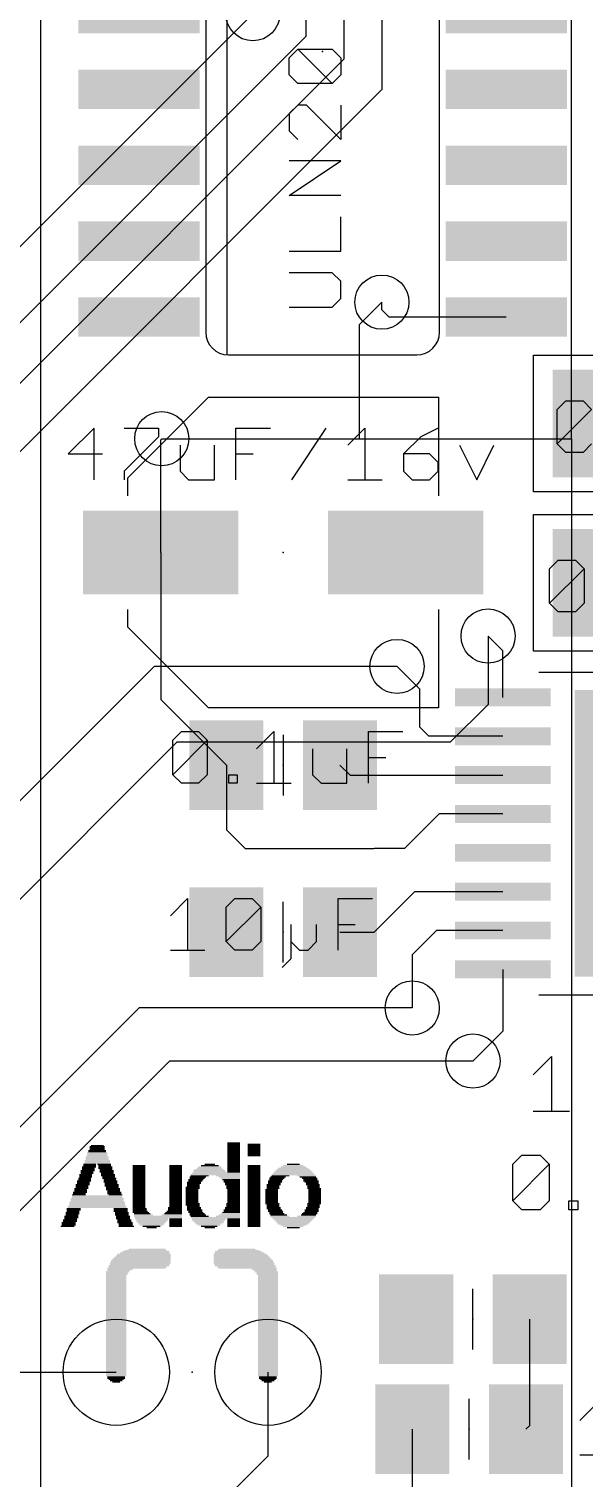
# Model space of a CAD drawing. Extents: x -40.8 to 40.8, y -42.1 to 43.9.
# Drawn here: x 15.3 to 24.59, y -10.66 to 13.59 of the extents above; entities that cross this region are included whole.
import ezdxf

# ---------------------------------------------------------------- set-up
doc = ezdxf.new("R2010")
doc.units = 0
for name, color, linetype in [('1', 22, 'CONTINUOUS'), ('16', 5, 'CONTINUOUS'), ('17', 82, 'CONTINUOUS'), ('18', 82, 'CONTINUOUS'), ('200', 2, 'CONTINUOUS'), ('21', 2, 'CONTINUOUS'), ('23', 2, 'CONTINUOUS'), ('27', 253, 'CONTINUOUS')]:
    doc.layers.add(name, color=color, linetype=linetype)

# ---------------------------------------------------------------- blocks, each defined once
blk = doc.blocks.new('RECT')
blk.add_solid([(-0.5, -0.5), (0.5, -0.5), (-0.5, 0.5), (0.5, 0.5)])
blk = doc.blocks.new('ROUNDP')
blk.add_circle((0, 0), 0.5)
blk = doc.blocks.new('ROUNDV')
blk.add_circle((0, 0), 0.5)

msp = doc.modelspace()

# ---------------------------------------------------------------- linework, layer by layer
at = {"layer": '1'}
for p, q in [((21.209, 8.89), (21.209, 9.017)), ((21.3315, 8.7675), (21.209, 8.89)), ((23.2908, 8.7675), (21.3315, 8.7675)), ((17.508, 6.713), (17.526, 6.731)), ((17.508, 4.826), (17.508, 6.713)), ((17.508, 4.826), (17.508, 2.37)), ((23.235, 3.181), (22.987, 3.429)), ((23.235, 2.402), (23.235, 3.181)), ((21.844, 2.54), (21.463, 2.921)), ((21.844, 1.905), (21.844, 2.54)), ((17.508, 2.37), (18.608, 1.27)), ((21.997, 1.752), (21.844, 1.905)), ((23.235, 1.752), (21.997, 1.752)), ((18.608, 1.27), (18.608, 0.188)), ((20.508, 1.27), (20.676, 1.102)), ((20.676, 1.102), (23.235, 1.102)), ((22.169, 0.452), (21.59, -0.127)), ((23.235, 0.452), (22.169, 0.452)), ((18.608, 0.188), (18.923, -0.127)), ((18.923, -0.127), (21.082, -0.127)), ((21.59, -0.127), (21.082, -0.127)), ((21.082, -1.524), (21.758, -0.848)), ((21.758, -0.848), (23.235, -0.848)), ((20.508, -1.524), (21.082, -1.524)), ((22.124, -1.498), (21.717, -1.905)), ((23.235, -1.498), (22.124, -1.498)), ((21.717, -1.905), (21.717, -2.794)), ((23.235, -2.148), (23.235, -3.181)), ((23.235, -3.181), (22.733, -3.683)), ((23.683, -9.779), (23.683, -8.001)), ((13.589, -8.89), (16.764, -8.89)), ((19.304, -10.287), (19.304, -8.89)), ((21.7195, -12.1125), (21.7195, -9.8425)), ((23.6195, -9.8425), (23.683, -9.779)), ((17.9865, -11.6045), (19.304, -10.287))]:
    msp.add_line(p, q, dxfattribs=at)
at = {"layer": '16'}
for p, q in [((24.384, 6.731), (24.384, 16.256)), ((21.209, 15.875), (21.209, 12.573)), ((20.574, 15.24), (20.574, 13.081)), ((19.939, 14.478), (19.939, 13.462)), ((19.05, 13.843), (8.509, 3.302)), ((9.017, 2.54), (19.939, 13.462)), ((9.525, 2.032), (20.574, 13.081)), ((10.033, 1.397), (21.209, 12.573)), ((21.209, 9.017), (20.828, 8.636)), ((20.828, 8.636), (20.828, 6.731)), ((17.526, 6.731), (20.828, 6.731)), ((20.828, 6.731), (24.384, 6.731)), ((24.384, 6.731), (24.384, -14.097)), ((22.987, 3.429), (22.987, 2.286)), ((17.399, 2.921), (12.954, -1.524)), ((21.463, 2.921), (17.399, 2.921)), ((22.987, 2.286), (22.352, 1.651)), ((17.78, 1.651), (13.462, -2.667)), ((22.352, 1.651), (17.78, 1.651)), ((17.145, -2.794), (14.097, -5.842)), ((21.717, -2.794), (17.145, -2.794)), ((17.653, -3.683), (14.732, -6.604)), ((22.733, -3.683), (17.653, -3.683))]:
    msp.add_line(p, q, dxfattribs=at)
at = {"layer": '21'}
for p, q in [((15.494, 20.32), (15.494, -17.78)), ((18.6172, 18.2925), (18.6172, 8.1325)), ((18.2616, 17.9115), (18.2616, 8.5135)), ((22.1732, 8.5135), (22.1732, 17.9115)), ((18.6426, 8.1325), (21.7922, 8.1325)), ((23.749, 8.128), (28.321, 8.128)), ((23.749, 5.842), (23.749, 8.128)), ((16.958, 6.076), (18.308, 7.426)), ((18.308, 7.426), (22.158, 7.426)), ((22.158, 7.426), (22.158, 5.776)), ((16.958, 5.776), (16.958, 6.076)), ((28.321, 5.842), (23.749, 5.842)), ((23.749, 5.461), (28.321, 5.461)), ((23.749, 3.175), (23.749, 5.461)), ((16.958, 3.576), (16.958, 3.876)), ((22.158, 3.876), (22.158, 2.226)), ((18.308, 2.226), (16.958, 3.576)), ((28.321, 3.175), (23.749, 3.175)), ((23.835, 2.827), (28.235, 2.827)), ((22.158, 2.226), (18.308, 2.226)), ((19.558, 1.778), (19.558, 0.762)), ((19.558, -2.032), (19.558, -1.016)), ((23.835, -2.573), (28.235, -2.573)), ((22.733, -8.509), (22.733, -7.493)), ((22.6695, -10.3505), (22.6695, -9.3345))]:
    msp.add_line(p, q, dxfattribs=at)
for centre, start, end in [((18.6426, 8.5135), 180, 270), ((21.7922, 8.5135), 270, 0)]:
    msp.add_arc(centre, 0.381, start, end, dxfattribs=at)
at = {"layer": '23'}
for p in [(20.2174, 13.2125), (19.558, 4.826), (19.558, 1.27), (19.558, -1.524), (22.733, -8.001), (18.034, -8.89), (22.6695, -9.8425)]:
    msp.add_point(p, dxfattribs=at)
at = {"layer": '27'}
for p, q in [((19.6579, 13.1073), (19.802, 13.2513)), ((19.6579, 12.8192), (19.6579, 13.1073)), ((19.802, 13.2513), (20.3782, 13.2513)), ((20.3782, 12.6751), (19.802, 13.2513)), ((20.3782, 13.2513), (20.5222, 13.1073)), ((20.5222, 13.1073), (20.5222, 12.8192)), ((19.802, 12.6751), (19.6579, 12.8192)), ((20.3782, 12.6751), (19.802, 12.6751)), ((20.5222, 12.8192), (20.3782, 12.6751)), ((19.802, 12.3158), (19.6579, 12.1718)), ((19.6579, 12.1718), (19.6579, 11.8837)), ((19.946, 12.3158), (19.802, 12.3158)), ((20.5222, 11.7396), (19.946, 12.3158)), ((20.5222, 12.3158), (20.5222, 11.7396)), ((19.6579, 11.8837), (19.802, 11.7396)), ((19.6579, 10.8041), (20.5222, 11.3803)), ((20.5222, 11.3803), (19.6579, 11.3803)), ((20.5222, 10.8041), (19.6579, 10.8041)), ((20.5222, 9.8686), (20.5222, 10.4448)), ((19.6579, 9.8686), (20.5222, 9.8686)), ((20.3782, 9.5093), (19.6579, 9.5093)), ((20.5222, 9.3652), (20.3782, 9.5093)), ((20.5222, 9.0771), (20.5222, 9.3652)), ((20.3782, 8.933), (20.5222, 9.0771)), ((19.6579, 8.933), (20.3782, 8.933)), ((24.1427, 7.2227), (24.2868, 7.3667)), ((24.2868, 7.3667), (24.5749, 7.3667)), ((24.5749, 7.3667), (24.7189, 7.2227)), ((24.1427, 6.6465), (24.1427, 7.2227)), ((24.1427, 6.6465), (24.7189, 7.2227)), ((16.3922, 6.9095), (15.96, 6.4774)), ((16.3922, 6.0452), (16.3922, 6.9095)), ((16.8956, 6.9095), (17.4718, 6.9095)), ((17.4718, 6.9095), (17.4718, 6.7655)), ((18.7666, 6.0452), (18.7666, 6.9095)), ((18.7666, 6.9095), (19.3428, 6.9095)), ((19.7021, 6.0452), (20.2783, 6.9095)), ((20.6376, 6.6214), (20.9258, 6.9095)), ((20.9258, 6.9095), (20.9258, 6.0452)), ((22.1494, 6.9095), (21.8613, 6.7655)), ((17.4718, 6.7655), (16.8956, 6.1893)), ((17.8311, 6.6214), (17.8311, 6.1893)), ((18.4073, 6.0452), (18.4073, 6.6214)), ((21.8613, 6.7655), (21.5732, 6.4774)), ((22.5087, 6.6214), (22.7968, 6.0452)), ((22.7968, 6.0452), (23.0849, 6.6214)), ((24.2868, 6.5024), (24.1427, 6.6465)), ((24.7189, 6.6465), (24.5749, 6.5024)), ((15.96, 6.4774), (16.5363, 6.4774)), ((18.7666, 6.4774), (19.0547, 6.4774)), ((21.5732, 6.4774), (21.5732, 6.1893)), ((22.0053, 6.4774), (21.5732, 6.4774)), ((22.1494, 6.3333), (22.0053, 6.4774)), ((22.1494, 6.1893), (22.1494, 6.3333)), ((24.5749, 6.5024), (24.2868, 6.5024)), ((16.8956, 6.1893), (16.8956, 6.0452)), ((17.8311, 6.1893), (17.9751, 6.0452)), ((21.5732, 6.1893), (21.7172, 6.0452)), ((22.0053, 6.0452), (22.1494, 6.1893)), ((17.9751, 6.0452), (18.4073, 6.0452)), ((20.6376, 6.0452), (21.2139, 6.0452)), ((21.7172, 6.0452), (22.0053, 6.0452)), ((24.0157, 4.5557), (24.1598, 4.6997)), ((24.1598, 4.6997), (24.4479, 4.6997)), ((24.4479, 4.6997), (24.5919, 4.5557)), ((24.0157, 3.9795), (24.0157, 4.5557)), ((24.0157, 3.9795), (24.5919, 4.5557)), ((24.5919, 4.5557), (24.5919, 3.9795)), ((24.1598, 3.8354), (24.0157, 3.9795)), ((24.5919, 3.9795), (24.4479, 3.8354)), ((24.4479, 3.8354), (24.1598, 3.8354)), ((17.7104, 1.6855), (17.8544, 1.8295)), ((17.8544, 1.8295), (18.1425, 1.8295)), ((18.1425, 1.8295), (18.2866, 1.6855)), ((19.1136, 1.5414), (19.4018, 1.8295)), ((19.4018, 1.8295), (19.4018, 0.9652)), ((20.9847, 0.9652), (20.9847, 1.8295)), ((20.9847, 1.8295), (21.5609, 1.8295)), ((17.7104, 1.1093), (17.7104, 1.6855)), ((17.7104, 1.1093), (18.2866, 1.6855)), ((18.2866, 1.6855), (18.2866, 1.1093)), ((20.0492, 1.5414), (20.0492, 1.1093)), ((20.6254, 0.9652), (20.6254, 1.5414)), ((20.9847, 1.3974), (21.2728, 1.3974)), ((17.8544, 0.9652), (17.7104, 1.1093)), ((18.2866, 1.1093), (18.1425, 0.9652)), ((18.6459, 0.9652), (18.6459, 1.1093)), ((18.6459, 1.1093), (18.7899, 1.1093)), ((18.7899, 1.1093), (18.7899, 0.9652)), ((20.0492, 1.1093), (20.1932, 0.9652)), ((18.1425, 0.9652), (17.8544, 0.9652)), ((18.7899, 0.9652), (18.6459, 0.9652)), ((19.1136, 0.9652), (19.6899, 0.9652)), ((20.1932, 0.9652), (20.6254, 0.9652)), ((17.6701, -1.2526), (17.9582, -0.9645)), ((17.9582, -0.9645), (17.9582, -1.8288)), ((18.6056, -1.1085), (18.7497, -0.9645)), ((18.7497, -0.9645), (19.0378, -0.9645)), ((19.0378, -0.9645), (19.1819, -1.1085)), ((20.4767, -1.8288), (20.4767, -0.9645)), ((20.4767, -0.9645), (21.0529, -0.9645)), ((18.6056, -1.6847), (18.6056, -1.1085)), ((18.6056, -1.6847), (19.1819, -1.1085)), ((19.1819, -1.1085), (19.1819, -1.6847)), ((19.6852, -1.3966), (19.6852, -1.6847)), ((20.1174, -1.6847), (20.1174, -1.3966)), ((20.4767, -1.3966), (20.7648, -1.3966)), ((18.7497, -1.8288), (18.6056, -1.6847)), ((19.1819, -1.6847), (19.0378, -1.8288)), ((19.6852, -1.6847), (19.8293, -1.8288)), ((19.6852, -1.6847), (19.6852, -1.9729)), ((19.9733, -1.8288), (20.1174, -1.6847)), ((17.6701, -1.8288), (18.2463, -1.8288)), ((19.0378, -1.8288), (18.7497, -1.8288)), ((19.8293, -1.8288), (19.9733, -1.8288)), ((19.6852, -1.9729), (19.5412, -2.1169)), ((23.7407, -3.9111), (24.0458, -3.606)), ((24.0458, -3.606), (24.0458, -4.5212)), ((23.7407, -4.5212), (24.3508, -4.5212)), ((23.4, -5.4096), (23.5525, -5.257)), ((23.5525, -5.257), (23.8576, -5.257)), ((23.8576, -5.257), (24.0101, -5.4096)), ((23.4, -6.0197), (23.4, -5.4096)), ((23.4, -6.0197), (24.0101, -5.4096)), ((24.0101, -5.4096), (24.0101, -6.0197)), ((23.5525, -6.1722), (23.4, -6.0197)), ((24.0101, -6.0197), (23.8576, -6.1722)), ((24.3355, -6.1722), (24.3355, -6.0197)), ((24.3355, -6.0197), (24.488, -6.0197)), ((24.488, -6.0197), (24.488, -6.1722)), ((23.8576, -6.1722), (23.5525, -6.1722)), ((24.488, -6.1722), (24.3355, -6.1722)), ((24.5237, -9.6981), (24.8118, -9.41)), ((24.5237, -10.2743), (25.0999, -10.2743))]:
    msp.add_line(p, q, dxfattribs=at)

# ---------------------------------------------------------------- block references
at = {"layer": '1'}
for p, xscale, yscale, rotation in [((17.144, 13.8475), 0.6604, 2.032, 270), ((23.2908, 13.8475), 0.6604, 2.032, 270), ((17.144, 12.5775), 0.6604, 2.032, 270), ((23.2908, 12.5775), 0.6604, 2.032, 270), ((17.144, 11.3075), 0.6604, 2.032, 270), ((23.2908, 11.3075), 0.6604, 2.032, 270), ((17.144, 10.0375), 0.6604, 2.032, 270), ((23.2908, 10.0375), 0.6604, 2.032, 270), ((17.144, 8.7675), 0.6604, 2.032, 270), ((23.2908, 8.7675), 0.6604, 2.032, 270), ((17.508, 4.826), 2.6, 1.4, 180), ((21.608, 4.826), 2.6, 1.4, 180), ((23.235, 2.402), 0.3, 1.6, 90), ((26.035, 0.127), 4.8, 3.2, 90), ((23.235, 1.752), 0.3, 1.6, 90), ((23.235, 1.102), 0.3, 1.6, 90), ((23.235, 0.452), 0.3, 1.6, 90), ((23.235, -0.198), 0.3, 1.6, 90), ((23.235, -0.848), 0.3, 1.6, 90), ((18.608, -1.524), 1.24, 1.5, 180), ((20.508, -1.524), 1.24, 1.5, 180), ((23.235, -1.498), 0.3, 1.6, 90), ((23.235, -2.148), 0.3, 1.6, 90), ((21.783, -8.001), 1.24, 1.5, 180), ((23.683, -8.001), 1.24, 1.5, 180), ((21.7195, -9.8425), 1.24, 1.5, 180), ((23.6195, -9.8425), 1.24, 1.5, 180)]:
    msp.add_blockref('RECT', p, dxfattribs=dict(at, xscale=xscale, yscale=yscale, rotation=rotation))
for p, xscale, yscale in [((24.765, 6.985), 1.4, 1.8), ((24.765, 4.318), 1.4, 1.8), ((18.608, 1.27), 1.24, 1.5), ((20.508, 1.27), 1.24, 1.5)]:
    msp.add_blockref('RECT', p, dxfattribs=dict(at, xscale=xscale, yscale=yscale))
at = {"layer": '17', "xscale": 1.778, "yscale": 1.778, "rotation": 270}
for p in [(16.764, -8.89), (16.764, -8.89), (19.304, -8.89), (19.304, -8.89)]:
    msp.add_blockref('ROUNDP', p, dxfattribs=at)
at = {"layer": '18', "xscale": 0.9064, "yscale": 0.9064}
for p in [(19.05, 13.843), (19.05, 13.843), (21.209, 9.017), (21.209, 9.017), (17.526, 6.731), (17.526, 6.731), (22.987, 3.429), (22.987, 3.429), (21.463, 2.921), (21.463, 2.921), (21.717, -2.794), (21.717, -2.794), (22.733, -3.683), (22.733, -3.683)]:
    msp.add_blockref('ROUNDV', p, dxfattribs=at)
at = {"layer": '200', "yscale": 0.0212}
for p, xscale in [((16.445, -5.0956), 0.2117), ((18.7312, -5.0532), 0.2117), ((18.7312, -5.0744), 0.2117), ((18.7312, -5.0956), 0.2117), ((19.07, -5.0744), 0.2117), ((19.07, -5.0956), 0.2117), ((16.4449, -5.2861), 0.381), ((16.4449, -5.3073), 0.381), ((16.4449, -5.3284), 0.381), ((16.4449, -5.2226), 0.3388), ((16.4449, -5.2438), 0.3388), ((16.4449, -5.2649), 0.3388), ((16.4449, -5.1802), 0.2964), ((16.4449, -5.2014), 0.2964), ((16.4449, -5.1167), 0.254), ((16.4449, -5.1379), 0.254), ((16.4449, -5.1591), 0.254), ((18.7312, -5.1167), 0.2117), ((18.7312, -5.1379), 0.2117), ((18.7312, -5.1591), 0.2117), ((18.7312, -5.1802), 0.2117), ((18.7312, -5.2014), 0.2117), ((18.7312, -5.2226), 0.2117), ((18.7312, -5.2438), 0.2117), ((18.7312, -5.2649), 0.2117), ((18.7312, -5.2861), 0.2117), ((18.7312, -5.3073), 0.2117), ((18.7312, -5.3284), 0.2117), ((19.07, -5.1167), 0.2117), ((19.07, -5.1379), 0.2117), ((19.07, -5.1591), 0.2117), ((19.07, -5.1802), 0.2117), ((19.07, -5.2014), 0.2117), ((19.07, -5.2226), 0.2117), ((19.07, -5.2438), 0.2117), ((19.07, -5.2649), 0.2117), ((16.2544, -5.5825), 0.2117), ((16.2861, -5.519), 0.2329), ((16.2755, -5.5401), 0.2117), ((16.2755, -5.5613), 0.2117), ((16.3073, -5.4555), 0.2328), ((16.2967, -5.4766), 0.2117), ((16.2967, -5.4978), 0.2117), ((16.3178, -5.4131), 0.2117), ((16.3178, -5.4343), 0.2117), ((16.4449, -5.3496), 0.4234), ((16.4449, -5.3708), 0.4234), ((16.4449, -5.3919), 0.4234), ((16.5614, -5.4131), 0.2329), ((16.572, -5.4343), 0.2117), ((16.5825, -5.4555), 0.2328), ((16.5825, -5.4766), 0.2328), ((16.5931, -5.4978), 0.2117), ((16.6037, -5.519), 0.2329), ((16.6037, -5.5401), 0.2329), ((16.6143, -5.5613), 0.2117), ((16.6249, -5.5825), 0.2329), ((17.1436, -5.4343), 0.2117), ((17.1436, -5.4555), 0.2117), ((17.1436, -5.4766), 0.2117), ((17.1436, -5.4978), 0.2117), ((17.1436, -5.519), 0.2117), ((17.1436, -5.5401), 0.2117), ((17.1436, -5.5613), 0.2117), ((17.1436, -5.5825), 0.2117), ((17.7575, -5.4343), 0.2117), ((17.7575, -5.4555), 0.2117), ((17.7575, -5.4766), 0.2117), ((17.7575, -5.4978), 0.2117), ((17.7575, -5.519), 0.2117), ((17.7575, -5.5401), 0.2117), ((17.7575, -5.5613), 0.2117), ((17.7575, -5.5825), 0.2117), ((18.4243, -5.5825), 0.8256), ((18.4349, -5.5613), 0.8044), ((18.329, -5.5401), 0.5504), ((18.3185, -5.519), 0.5293), ((18.3185, -5.4978), 0.4869), ((18.329, -5.4766), 0.4234), ((18.3291, -5.4555), 0.3811), ((18.329, -5.4343), 0.2964), ((18.3291, -5.4131), 0.1693), ((18.7312, -5.3496), 0.2117), ((18.7312, -5.3708), 0.2117), ((18.7312, -5.3919), 0.2117), ((18.7312, -5.4131), 0.2117), ((18.7312, -5.4343), 0.2117), ((18.7312, -5.4555), 0.2117), ((18.7312, -5.4766), 0.2117), ((18.7312, -5.4978), 0.2117), ((18.7312, -5.519), 0.2117), ((18.7312, -5.5401), 0.2117), ((19.07, -5.4343), 0.2117), ((19.07, -5.4555), 0.2117), ((19.07, -5.4766), 0.2117), ((19.07, -5.4978), 0.2117), ((19.07, -5.519), 0.2117), ((19.07, -5.5401), 0.2117), ((19.07, -5.5613), 0.2117), ((19.07, -5.5825), 0.2117), ((19.7263, -5.5825), 0.7197), ((19.7263, -5.5613), 0.6775), ((19.7263, -5.5401), 0.6351), ((19.7263, -5.519), 0.5927), ((19.7263, -5.4978), 0.5505), ((19.7263, -5.4766), 0.5081), ((19.7263, -5.4555), 0.4234), ((19.7263, -5.4343), 0.3387), ((19.7263, -5.4131), 0.2117), ((16.1803, -5.8154), 0.2329), ((16.2015, -5.7518), 0.2329), ((16.1909, -5.773), 0.2117), ((16.1909, -5.7942), 0.2117), ((16.2227, -5.6883), 0.2329), ((16.2121, -5.7095), 0.2117), ((16.2121, -5.7307), 0.2117), ((16.2333, -5.646), 0.2117), ((16.2333, -5.6672), 0.2117), ((16.2544, -5.6037), 0.2117), ((16.2544, -5.6248), 0.2117), ((16.6249, -5.6037), 0.2329), ((16.6355, -5.6248), 0.2117), ((16.6461, -5.646), 0.2329), ((16.6566, -5.6672), 0.2117), ((16.6672, -5.6883), 0.2328), ((16.6672, -5.7095), 0.2328), ((16.6777, -5.7307), 0.2117), ((16.6883, -5.7518), 0.2329), ((16.6883, -5.773), 0.2329), ((16.6989, -5.7942), 0.2117), ((16.7096, -5.8154), 0.2329), ((17.1436, -5.6037), 0.2117), ((17.1436, -5.6248), 0.2117), ((17.1436, -5.646), 0.2117), ((17.1436, -5.6672), 0.2117), ((17.1436, -5.6883), 0.2117), ((17.1436, -5.7095), 0.2117), ((17.1436, -5.7307), 0.2117), ((17.1436, -5.7518), 0.2117), ((17.1436, -5.773), 0.2117), ((17.1436, -5.7942), 0.2117), ((17.1436, -5.8154), 0.2117), ((17.7575, -5.6037), 0.2117), ((17.7575, -5.6248), 0.2117), ((17.7575, -5.646), 0.2117), ((17.7575, -5.6672), 0.2117), ((17.7575, -5.6883), 0.2117), ((17.7575, -5.7095), 0.2117), ((17.7575, -5.7307), 0.2117), ((17.7575, -5.7518), 0.2117), ((17.7575, -5.773), 0.2117), ((17.7575, -5.7942), 0.2117), ((17.7575, -5.8154), 0.2117), ((18.0433, -5.7942), 0.2329), ((18.0433, -5.8154), 0.2329), ((18.0644, -5.7095), 0.2328), ((18.0644, -5.7307), 0.2328), ((18.0539, -5.7518), 0.2117), ((18.0539, -5.773), 0.2117), ((18.0962, -5.6672), 0.2541), ((18.0856, -5.6883), 0.2329), ((18.1279, -5.6248), 0.2752), ((18.1174, -5.646), 0.2541), ((18.1597, -5.6037), 0.2964), ((18.636, -5.6037), 0.4022), ((18.6572, -5.6248), 0.3599), ((18.6784, -5.646), 0.3175), ((18.6889, -5.6672), 0.2964), ((18.6995, -5.6883), 0.2752), ((18.6995, -5.7095), 0.2752), ((18.7101, -5.7307), 0.254), ((18.7101, -5.7518), 0.254), ((18.7206, -5.773), 0.2329), ((18.7206, -5.7942), 0.2329), ((18.7206, -5.8154), 0.2329), ((19.07, -5.6037), 0.2117), ((19.07, -5.6248), 0.2117), ((19.07, -5.646), 0.2117), ((19.07, -5.6672), 0.2117), ((19.07, -5.6883), 0.2117), ((19.07, -5.7095), 0.2117), ((19.07, -5.7307), 0.2117), ((19.07, -5.7518), 0.2117), ((19.07, -5.773), 0.2117), ((19.07, -5.7942), 0.2117), ((19.07, -5.8154), 0.2117), ((19.3982, -5.7518), 0.2329), ((19.3876, -5.773), 0.2117), ((19.3876, -5.7942), 0.2117), ((19.3876, -5.8154), 0.2117), ((19.4193, -5.6883), 0.2328), ((19.4193, -5.7095), 0.2328), ((19.4088, -5.7307), 0.2117), ((19.4511, -5.646), 0.2541), ((19.4405, -5.6672), 0.2329), ((19.4722, -5.6248), 0.254), ((19.5145, -5.6037), 0.2963), ((19.9486, -5.6037), 0.3175), ((19.9697, -5.6248), 0.2752), ((20.0015, -5.646), 0.2541), ((20.0121, -5.6672), 0.2329), ((20.0227, -5.6883), 0.2541), ((20.0333, -5.7095), 0.2329), ((20.0544, -5.7518), 0.2328), ((20.0439, -5.7307), 0.2117), ((20.0649, -5.773), 0.2117), ((20.0649, -5.7942), 0.2117), ((20.0755, -5.8154), 0.2329), ((16.4449, -6.0482), 0.9314), ((16.4449, -6.0694), 0.9314), ((16.4449, -5.9847), 0.8892), ((16.4449, -6.0059), 0.8892), ((16.4449, -6.0271), 0.8892), ((16.4449, -5.9424), 0.8468), ((16.4449, -5.9635), 0.8468), ((16.138, -5.9212), 0.2329), ((16.1591, -5.8789), 0.2328), ((16.1486, -5.9), 0.2117), ((16.1697, -5.8365), 0.2117), ((16.1697, -5.8577), 0.2117), ((16.7096, -5.8365), 0.2329), ((16.7202, -5.8577), 0.2117), ((16.7307, -5.8789), 0.2328), ((16.7307, -5.9), 0.2328), ((16.7519, -5.9212), 0.2329), ((17.1436, -5.8365), 0.2117), ((17.1436, -5.8577), 0.2117), ((17.1436, -5.8789), 0.2117), ((17.1436, -5.9), 0.2117), ((17.1436, -5.9212), 0.2117), ((17.1436, -5.9424), 0.2117), ((17.1436, -5.9635), 0.2117), ((17.1436, -5.9847), 0.2117), ((17.1436, -6.0059), 0.2117), ((17.1436, -6.0271), 0.2117), ((17.1436, -6.0482), 0.2117), ((17.1436, -6.0694), 0.2117), ((17.7575, -5.8365), 0.2117), ((17.7575, -5.8577), 0.2117), ((17.7575, -5.8789), 0.2117), ((17.7575, -5.9), 0.2117), ((17.7575, -5.9212), 0.2117), ((17.7575, -5.9424), 0.2117), ((17.7575, -5.9635), 0.2117), ((17.7575, -5.9847), 0.2117), ((17.7575, -6.0059), 0.2117), ((17.7575, -6.0271), 0.2117), ((17.7575, -6.0482), 0.2117), ((17.7575, -6.0694), 0.2117), ((18.0327, -5.8365), 0.2117), ((18.0327, -5.8577), 0.2117), ((18.0327, -5.8789), 0.2117), ((18.0327, -5.9), 0.2117), ((18.0327, -5.9212), 0.2117), ((18.0327, -5.9424), 0.2117), ((18.0327, -5.9635), 0.2117), ((18.0327, -5.9847), 0.2117), ((18.0327, -6.0059), 0.2117), ((18.0327, -6.0271), 0.2117), ((18.0327, -6.0482), 0.2117), ((18.0433, -6.0694), 0.2329), ((18.7206, -6.0694), 0.2329), ((18.7312, -5.8365), 0.2117), ((18.7312, -5.8577), 0.2117), ((18.7312, -5.8789), 0.2117), ((18.7312, -5.9), 0.2117), ((18.7312, -5.9212), 0.2117), ((18.7312, -5.9424), 0.2117), ((18.7312, -5.9635), 0.2117), ((18.7312, -5.9847), 0.2117), ((18.7312, -6.0059), 0.2117), ((18.7312, -6.0271), 0.2117), ((18.7312, -6.0482), 0.2117), ((19.07, -5.8365), 0.2117), ((19.07, -5.8577), 0.2117), ((19.07, -5.8789), 0.2117), ((19.07, -5.9), 0.2117), ((19.07, -5.9212), 0.2117), ((19.07, -5.9424), 0.2117), ((19.07, -5.9635), 0.2117), ((19.07, -5.9847), 0.2117), ((19.07, -6.0059), 0.2117), ((19.07, -6.0271), 0.2117), ((19.07, -6.0482), 0.2117), ((19.07, -6.0694), 0.2117), ((19.3664, -5.8365), 0.2117), ((19.3664, -5.8577), 0.2117), ((19.3664, -5.8789), 0.2117), ((19.3664, -5.9), 0.2117), ((19.3664, -5.9212), 0.2117), ((19.3664, -5.9424), 0.2117), ((19.3664, -5.9635), 0.2117), ((19.3664, -5.9847), 0.2117), ((19.3664, -6.0059), 0.2117), ((19.3664, -6.0271), 0.2117), ((19.3664, -6.0482), 0.2117), ((19.377, -6.0694), 0.2329), ((20.0755, -6.0694), 0.2329), ((20.0861, -5.8365), 0.2117), ((20.0861, -5.8577), 0.2117), ((20.0861, -5.8789), 0.2117), ((20.0861, -5.9), 0.2117), ((20.0861, -5.9212), 0.2117), ((20.0861, -5.9424), 0.2117), ((20.0861, -5.9635), 0.2117), ((20.0861, -5.9847), 0.2117), ((20.0861, -6.0059), 0.2117), ((20.0861, -6.0271), 0.2117), ((20.0861, -6.0482), 0.2117), ((16.011, -6.2811), 0.2329), ((16.011, -6.3023), 0.2329), ((16.0321, -6.2176), 0.2328), ((16.0321, -6.2387), 0.2328), ((16.0216, -6.2599), 0.2117), ((16.0533, -6.1541), 0.2329), ((16.0533, -6.1752), 0.2329), ((16.0427, -6.1964), 0.2117), ((16.4449, -6.1117), 0.9738), ((16.4449, -6.1329), 0.9738), ((16.4449, -6.0906), 0.9314), ((16.8366, -6.1541), 0.2329), ((16.8366, -6.1752), 0.2329), ((16.8366, -6.1964), 0.2329), ((16.8577, -6.2176), 0.2329), ((16.8577, -6.2387), 0.2329), ((16.8577, -6.2599), 0.2329), ((16.8789, -6.2811), 0.2328), ((16.8789, -6.3023), 0.2328), ((17.1436, -6.0906), 0.2117), ((17.1436, -6.1117), 0.2117), ((17.1436, -6.1329), 0.2117), ((17.1541, -6.1541), 0.2328), ((17.1541, -6.1752), 0.2328), ((17.1647, -6.1964), 0.254), ((17.1753, -6.2176), 0.2752), ((17.1964, -6.2387), 0.2752), ((17.2176, -6.2599), 0.3176), ((17.4611, -6.2811), 0.8045), ((17.4717, -6.3023), 0.7833), ((17.694, -6.2599), 0.3387), ((17.7151, -6.2387), 0.2964), ((17.7257, -6.2176), 0.2752), ((17.7363, -6.1964), 0.254), ((17.7469, -6.1329), 0.2329), ((17.7469, -6.1541), 0.2329), ((17.7469, -6.1752), 0.2329), ((17.7575, -6.0906), 0.2117), ((17.7575, -6.1117), 0.2117), ((18.0433, -6.0906), 0.2329), ((18.0539, -6.1117), 0.2117), ((18.0644, -6.1329), 0.2328), ((18.0644, -6.1541), 0.2328), ((18.075, -6.1752), 0.254), ((18.0856, -6.1964), 0.2329), ((18.0962, -6.2176), 0.2541), ((18.1174, -6.2387), 0.2541), ((18.1279, -6.2599), 0.2752), ((18.1597, -6.2811), 0.2964), ((18.4243, -6.3023), 0.8256), ((18.636, -6.2811), 0.4022), ((18.6572, -6.2599), 0.3599), ((18.6784, -6.2387), 0.3175), ((18.6889, -6.2176), 0.2964), ((18.6995, -6.1752), 0.2752), ((18.6995, -6.1964), 0.2752), ((18.7101, -6.1329), 0.254), ((18.7101, -6.1541), 0.254), ((18.7206, -6.0906), 0.2329), ((18.7206, -6.1117), 0.2329), ((19.07, -6.0906), 0.2117), ((19.07, -6.1117), 0.2117), ((19.07, -6.1329), 0.2117), ((19.07, -6.1541), 0.2117), ((19.07, -6.1752), 0.2117), ((19.07, -6.1964), 0.2117), ((19.07, -6.2176), 0.2117), ((19.07, -6.2387), 0.2117), ((19.07, -6.2599), 0.2117), ((19.07, -6.2811), 0.2117), ((19.07, -6.3023), 0.2117), ((19.3876, -6.0906), 0.2117), ((19.3876, -6.1117), 0.2117), ((19.3982, -6.1329), 0.2329), ((19.3982, -6.1541), 0.2329), ((19.4193, -6.1752), 0.2328), ((19.4299, -6.1964), 0.254), ((19.4405, -6.2176), 0.2329), ((19.4511, -6.2387), 0.2541), ((19.4828, -6.2599), 0.2752), ((19.5039, -6.2811), 0.3175), ((19.7263, -6.3023), 0.7197), ((19.9486, -6.2811), 0.3175), ((19.9803, -6.2599), 0.254), ((20.0015, -6.2387), 0.2541), ((20.0121, -6.2176), 0.2329), ((20.0333, -6.1752), 0.2329), ((20.0333, -6.1964), 0.2329), ((20.0544, -6.1329), 0.2328), ((20.0439, -6.1541), 0.2117), ((20.0649, -6.0906), 0.2117), ((20.0649, -6.1117), 0.2117), ((15.9474, -6.4504), 0.2328), ((15.9686, -6.3869), 0.2329), ((15.9686, -6.4081), 0.2329), ((15.9686, -6.4293), 0.2329), ((15.9898, -6.3446), 0.2329), ((15.9898, -6.3658), 0.2329), ((16.0004, -6.3234), 0.2117), ((16.8789, -6.3234), 0.2328), ((16.9001, -6.3446), 0.2329), ((16.9001, -6.3658), 0.2329), ((16.9107, -6.3869), 0.2541), ((16.9213, -6.4081), 0.2329), ((16.9213, -6.4293), 0.2329), ((16.9318, -6.4504), 0.254), ((17.3552, -6.3234), 0.5504), ((17.3658, -6.3446), 0.5292), ((17.3553, -6.3658), 0.5081), ((17.3552, -6.3869), 0.4658), ((17.3552, -6.4081), 0.4234), ((17.3552, -6.4293), 0.381), ((17.3552, -6.4504), 0.2964), ((17.3552, -6.4716), 0.1694), ((17.7575, -6.3234), 0.2117), ((17.7575, -6.3446), 0.2117), ((17.7575, -6.3658), 0.2117), ((17.7575, -6.3869), 0.2117), ((17.7575, -6.4081), 0.2117), ((17.7575, -6.4293), 0.2117), ((17.7575, -6.4504), 0.2117), ((18.3079, -6.3446), 0.5504), ((18.3185, -6.3234), 0.5715), ((18.3079, -6.3658), 0.5081), ((18.3185, -6.3869), 0.4869), ((18.3079, -6.4081), 0.4234), ((18.3185, -6.4293), 0.3599), ((18.3185, -6.4504), 0.2753), ((18.3291, -6.4716), 0.1693), ((18.7312, -6.3234), 0.2117), ((18.7312, -6.3446), 0.2117), ((18.7312, -6.3658), 0.2117), ((18.7312, -6.3869), 0.2117), ((18.7312, -6.4081), 0.2117), ((18.7312, -6.4293), 0.2117), ((18.7312, -6.4504), 0.2117), ((19.07, -6.3234), 0.2117), ((19.07, -6.3446), 0.2117), ((19.07, -6.3658), 0.2117), ((19.07, -6.3869), 0.2117), ((19.07, -6.4081), 0.2117), ((19.07, -6.4293), 0.2117), ((19.07, -6.4504), 0.2117), ((19.7263, -6.3234), 0.6775), ((19.7263, -6.3446), 0.6351), ((19.7263, -6.3658), 0.5927), ((19.7263, -6.3869), 0.5505), ((19.7263, -6.4081), 0.5081), ((19.7263, -6.4293), 0.4234), ((19.7263, -6.4504), 0.3387), ((19.7263, -6.4716), 0.2117), ((17.1753, -7.022), 0.995), ((17.1859, -7.0009), 0.9739), ((17.1965, -6.9797), 0.9527), ((17.2071, -6.9585), 0.9315), ((17.2177, -6.9374), 0.9103), ((17.2282, -6.9162), 0.8892), ((17.2388, -6.895), 0.8256), ((17.2599, -6.8738), 0.7833), ((17.2599, -6.8527), 0.6987), ((17.2812, -6.8315), 0.6139), ((18.8371, -6.9162), 0.8892), ((18.8477, -6.9374), 0.9104), ((18.8583, -6.9585), 0.9315), ((18.8689, -6.9797), 0.9527), ((18.8795, -7.0009), 0.9739), ((18.89, -7.022), 0.995), ((18.8265, -6.895), 0.8256), ((18.8054, -6.8738), 0.7833), ((18.8054, -6.8527), 0.6986), ((18.7842, -6.8315), 0.614), ((16.7731, -7.2337), 0.3599), ((16.7731, -7.2549), 0.3599), ((16.7625, -7.2761), 0.3387), ((16.7837, -7.2126), 0.3811), ((17.1012, -7.1491), 0.9738), ((16.826, -7.1702), 0.4234), ((16.8048, -7.1914), 0.381), ((17.1435, -7.1067), 1.0162), ((17.1224, -7.1279), 0.9739), ((17.1647, -7.0644), 1.0162), ((17.1541, -7.0855), 0.995), ((17.1753, -7.0432), 0.995), ((18.89, -7.0432), 0.995), ((18.9006, -7.0644), 1.0162), ((18.9112, -7.0855), 0.995), ((18.9218, -7.1067), 1.0162), ((18.943, -7.1279), 0.9738), ((18.9641, -7.1491), 0.9738), ((19.2393, -7.1702), 0.4234), ((19.2605, -7.1914), 0.381), ((19.2817, -7.2126), 0.381), ((19.2922, -7.2337), 0.3599), ((19.2922, -7.2549), 0.3599), ((19.3028, -7.2761), 0.3387), ((16.7625, -7.2972), 0.3387), ((16.7625, -7.3184), 0.3387), ((16.7625, -7.3396), 0.3387), ((16.7625, -7.3608), 0.3387), ((16.7625, -7.3819), 0.3387), ((16.7625, -7.4031), 0.3387), ((16.7625, -7.4243), 0.3387), ((16.7625, -7.4454), 0.3387), ((16.7625, -7.4666), 0.3387), ((16.7625, -7.4878), 0.3387), ((16.7625, -7.5089), 0.3387), ((19.3028, -7.2972), 0.3387), ((19.3028, -7.3184), 0.3387), ((19.3028, -7.3396), 0.3387), ((19.3028, -7.3608), 0.3387), ((19.3028, -7.3819), 0.3387), ((19.3028, -7.4031), 0.3387), ((19.3028, -7.4243), 0.3387), ((19.3028, -7.4454), 0.3387), ((19.3028, -7.4666), 0.3387), ((19.3028, -7.4878), 0.3387), ((19.3028, -7.5089), 0.3387), ((16.7625, -7.5301), 0.3387), ((16.7625, -7.5513), 0.3387), ((16.7625, -7.5725), 0.3387), ((16.7625, -7.5936), 0.3387), ((16.7625, -7.6148), 0.3387), ((16.7625, -7.636), 0.3387), ((16.7625, -7.6571), 0.3387), ((16.7625, -7.6783), 0.3387), ((16.7625, -7.6995), 0.3387), ((16.7625, -7.7206), 0.3387), ((16.7625, -7.7418), 0.3387), ((16.7625, -7.763), 0.3387), ((19.3028, -7.5301), 0.3387), ((19.3028, -7.5513), 0.3387), ((19.3028, -7.5725), 0.3387), ((19.3028, -7.5936), 0.3387), ((19.3028, -7.6148), 0.3387), ((19.3028, -7.636), 0.3387), ((19.3028, -7.6571), 0.3387), ((19.3028, -7.6783), 0.3387), ((19.3028, -7.6995), 0.3387), ((19.3028, -7.7206), 0.3387), ((19.3028, -7.7418), 0.3387), ((19.3028, -7.763), 0.3387), ((16.7625, -7.7842), 0.3387), ((16.7625, -7.8053), 0.3387), ((16.7625, -7.8265), 0.3387), ((16.7625, -7.8477), 0.3387), ((16.7625, -7.8688), 0.3387), ((16.7625, -7.89), 0.3387), ((16.7625, -7.9112), 0.3387), ((16.7625, -7.9324), 0.3387), ((16.7625, -7.9535), 0.3387), ((16.7625, -7.9747), 0.3387), ((16.7625, -7.9959), 0.3387), ((19.3028, -7.7842), 0.3387), ((19.3028, -7.8053), 0.3387), ((19.3028, -7.8265), 0.3387), ((19.3028, -7.8477), 0.3387), ((19.3028, -7.8688), 0.3387), ((19.3028, -7.89), 0.3387), ((19.3028, -7.9112), 0.3387), ((19.3028, -7.9324), 0.3387), ((19.3028, -7.9535), 0.3387), ((19.3028, -7.9747), 0.3387), ((19.3028, -7.9959), 0.3387), ((16.7625, -8.017), 0.3387), ((16.7625, -8.0382), 0.3387), ((16.7625, -8.0594), 0.3387), ((16.7625, -8.0805), 0.3387), ((16.7625, -8.1017), 0.3387), ((16.7625, -8.1229), 0.3387), ((16.7625, -8.1441), 0.3387), ((16.7625, -8.1652), 0.3387), ((16.7625, -8.1864), 0.3387), ((16.7625, -8.2076), 0.3387), ((16.7625, -8.2287), 0.3387), ((16.7625, -8.2499), 0.3387), ((19.3028, -8.017), 0.3387), ((19.3028, -8.0382), 0.3387), ((19.3028, -8.0594), 0.3387), ((19.3028, -8.0805), 0.3387), ((19.3028, -8.1017), 0.3387), ((19.3028, -8.1229), 0.3387), ((19.3028, -8.1441), 0.3387), ((19.3028, -8.1652), 0.3387), ((19.3028, -8.1864), 0.3387), ((19.3028, -8.2076), 0.3387), ((19.3028, -8.2287), 0.3387), ((19.3028, -8.2499), 0.3387), ((16.7625, -8.2711), 0.3387), ((16.7625, -8.2922), 0.3387), ((16.7625, -8.3134), 0.3387), ((16.7625, -8.3346), 0.3387), ((16.7625, -8.3558), 0.3387), ((16.7625, -8.3769), 0.3387), ((16.7625, -8.3981), 0.3387), ((16.7625, -8.4193), 0.3387), ((16.7625, -8.4404), 0.3387), ((16.7625, -8.4616), 0.3387), ((16.7625, -8.4828), 0.3387), ((19.3028, -8.2711), 0.3387), ((19.3028, -8.2922), 0.3387), ((19.3028, -8.3134), 0.3387), ((19.3028, -8.3346), 0.3387), ((19.3028, -8.3558), 0.3387), ((19.3028, -8.3769), 0.3387), ((19.3028, -8.3981), 0.3387), ((19.3028, -8.4193), 0.3387), ((19.3028, -8.4404), 0.3387), ((19.3028, -8.4616), 0.3387), ((19.3028, -8.4828), 0.3387), ((16.7625, -8.5039), 0.3387), ((16.7625, -8.5251), 0.3387), ((16.7625, -8.5463), 0.3387), ((16.7625, -8.5675), 0.3387), ((16.7625, -8.5886), 0.3387), ((16.7625, -8.6098), 0.3387), ((16.7625, -8.631), 0.3387), ((16.7625, -8.6521), 0.3387), ((16.7625, -8.6733), 0.3387), ((16.7625, -8.6945), 0.3387), ((16.7625, -8.7156), 0.3387), ((16.7625, -8.7368), 0.3387), ((19.3028, -8.5039), 0.3387), ((19.3028, -8.5251), 0.3387), ((19.3028, -8.5463), 0.3387), ((19.3028, -8.5675), 0.3387), ((19.3028, -8.5886), 0.3387), ((19.3028, -8.6098), 0.3387), ((19.3028, -8.631), 0.3387), ((19.3028, -8.6521), 0.3387), ((19.3028, -8.6733), 0.3387), ((19.3028, -8.6945), 0.3387), ((19.3028, -8.7156), 0.3387), ((19.3028, -8.7368), 0.3387), ((16.7625, -8.758), 0.3387), ((16.7625, -8.7791), 0.3387), ((16.7625, -8.8003), 0.3387), ((16.7625, -8.8215), 0.3387), ((16.7625, -8.8427), 0.3387), ((16.7625, -8.8638), 0.3387), ((16.7625, -8.885), 0.3387), ((16.7625, -8.9062), 0.3387), ((16.7625, -8.9273), 0.3387), ((16.7625, -8.9485), 0.3387), ((16.7625, -8.9697), 0.2963), ((19.3028, -8.758), 0.3387), ((19.3028, -8.7791), 0.3387), ((19.3028, -8.8003), 0.3387), ((19.3028, -8.8215), 0.3387), ((19.3028, -8.8427), 0.3387), ((19.3028, -8.8638), 0.3387), ((19.3028, -8.885), 0.3387), ((19.3028, -8.9062), 0.3387), ((19.3028, -8.9273), 0.3387), ((19.3028, -8.9485), 0.3387), ((19.3028, -8.9697), 0.2963), ((16.7625, -8.9908), 0.2963), ((16.7625, -9.012), 0.2541), ((16.7625, -9.0332), 0.2117), ((16.7625, -9.0544), 0.1271), ((19.3028, -8.9908), 0.2963), ((19.3028, -9.012), 0.2541), ((19.3028, -9.0332), 0.2117), ((19.3028, -9.0544), 0.1271)]:
    msp.add_blockref('RECT', p, dxfattribs=dict(at, xscale=xscale))

doc.saveas('drawing.dxf')
